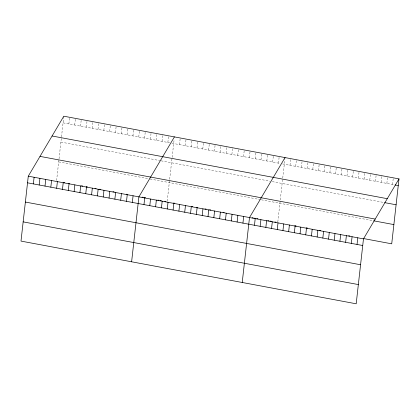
<?xml version="1.0" encoding="UTF-8"?>
<svg xmlns="http://www.w3.org/2000/svg" width="420" height="420" viewBox="0 0 420 420"><rect width="100%" height="100%" fill="white"/><g stroke="black" fill="none" stroke-linecap="round" stroke-linejoin="round"><path stroke-width="0.32" stroke-dasharray="2.1 1.58" d="M56.595 180.532L58.963 159.422M59.031 158.802L63.809 116.204M68.885 123.942L69.631 117.296M74.708 125.034L75.453 118.382M80.53 126.121L81.275 119.469M86.352 127.208L87.098 120.561M92.174 128.299L92.92 121.648M97.996 129.386L98.742 122.74M103.819 130.478L104.564 123.827M109.636 131.565L110.386 124.913M115.458 132.652L116.204 126.005M121.28 133.744L122.026 127.092M127.103 134.831L127.848 128.184M132.925 135.922L133.67 129.271M138.747 137.009L139.493 130.358M144.569 138.101L145.315 131.45M150.392 139.188L151.137 132.536M156.214 140.275L156.959 133.628M162.036 141.367L162.781 134.715M167.853 142.453L168.599 135.807M167.207 201.222L172.058 157.967M172.127 157.369L174.085 139.918M179.498 144.632L180.243 137.981M185.32 145.719L186.065 139.072M191.142 146.811L191.888 140.159M196.964 147.898L197.71 141.251M202.787 148.99L203.532 142.338M208.609 150.077L209.354 143.425M214.431 151.163L215.177 144.517M220.253 152.255L220.999 145.603M226.07 153.342L226.816 146.696M231.893 154.434L232.638 147.782M237.715 155.521L238.46 148.869M243.537 156.613L244.283 149.961M249.359 157.7L250.105 151.048M255.181 158.786L255.927 152.14M261.004 159.878L261.749 153.227M266.826 160.965L267.572 154.319M272.648 162.057L273.394 155.405M278.465 163.144L279.216 156.492M277.82 221.912L284.97 158.188M289.989 165.296L290.735 158.65M295.685 166.362L296.431 159.716M301.387 167.428L302.132 160.781M307.083 168.494L307.829 161.847M312.779 169.565L313.525 162.913M318.481 170.63L319.226 163.978M324.177 171.696L324.923 165.044M329.873 172.762L330.619 166.11M335.575 173.828L336.32 167.176M341.271 174.893L342.017 168.242M346.973 175.959L347.718 169.307M352.669 177.025L353.414 170.373M358.365 178.091L359.111 171.439M364.067 179.156L364.812 172.505M369.763 180.222L370.508 173.57M375.459 181.288L376.205 174.636M381.161 182.353L381.906 175.702M386.857 183.419L387.602 176.768M392.558 184.485L393.304 177.833M63.063 122.855L169.601 142.779M171.932 143.215L280.214 163.469M282.544 163.905L394.454 184.837M60.905 142.086L159.878 160.597M161.038 160.813L269.908 181.178M272.233 181.613L384.069 202.529M58.684 161.9L149.504 178.889M150.087 178.999L260.699 199.684M261.282 199.794L372.981 220.689"/><path stroke-width="0.63" d="M28.282 176.174L21 241.101L356.192 303.796L363.473 238.87L399 178.899L63.809 116.204L28.282 176.174L363.473 238.87M33.358 183.913L34.104 177.261M39.181 185L39.926 178.353M45.003 186.091L45.748 179.44M50.825 187.178L51.571 180.527M56.648 188.265L57.393 181.619M62.47 189.357L63.215 182.705M68.287 190.444L69.038 183.797M74.109 191.536L74.855 184.884M79.931 192.623L80.677 185.971M85.754 193.715L86.499 187.063M91.576 194.801L92.321 188.15M97.398 195.888L98.144 189.242M103.22 196.98L103.966 190.328M109.043 198.067L109.788 191.42M114.865 199.159L115.61 192.507M120.687 200.246L121.433 193.594M126.504 201.332L127.249 194.686M132.326 202.424L133.072 195.773M131.612 261.791L138.894 196.865L174.421 136.894M143.971 204.603L144.716 197.951M149.793 205.69L150.538 199.038M155.615 206.782L156.361 200.13M161.438 207.869L162.183 201.217M167.26 208.955L168.005 202.309M173.082 210.047L173.828 203.396M178.899 211.134L179.65 204.482M184.721 212.226L185.467 205.574M190.543 213.313L191.289 206.661M196.366 214.4L197.111 207.753M202.188 215.492L202.934 208.84M208.01 216.578L208.756 209.932M213.833 217.67L214.578 211.019M219.655 218.757L220.4 212.105M225.477 219.844L226.222 213.197M231.299 220.936L232.045 214.284M237.116 222.023L237.867 215.376M242.939 223.115L243.684 216.463M242.225 282.481L249.506 217.549L285.033 157.584M254.462 225.267L255.208 218.615M260.159 226.333L260.904 219.681M265.855 227.399L266.6 220.747M271.556 228.464L272.302 221.812M277.252 229.53L277.998 222.878M282.954 230.596L283.7 223.944M288.65 231.662L289.396 225.01M294.346 232.727L295.092 226.081M300.048 233.793L300.794 227.147M305.744 234.859L306.49 228.212M311.441 235.924L312.191 229.278M317.142 236.99L317.887 230.344M322.838 238.056L323.584 231.41M328.54 239.122L329.285 232.475M334.236 240.188L334.981 233.541M339.932 241.253L340.678 234.607M345.634 242.319L346.379 235.672M351.33 243.385L352.076 236.738M357.026 244.451L357.777 237.804M399 178.899L391.718 243.826L363.227 238.497M395.089 184.958L398.255 185.551M52.085 135.996L387.277 198.686M384.699 202.65L396.097 204.782M40.005 156.382L375.197 219.077M373.616 220.804L393.876 224.595M63.515 182.438L64.68 182.658M68.171 183.309L69.337 183.53M81.559 185.813L82.724 186.034M86.216 186.685L87.381 186.905M94.952 188.317L96.117 188.538M99.608 189.189L100.774 189.409M112.996 191.693L114.161 191.914M126.389 194.197L127.554 194.418M142.107 197.138L143.273 197.358M144.433 197.573L145.598 197.794M157.826 200.078L158.991 200.298M160.156 200.513L161.317 200.734M164.813 201.385L165.974 201.605M173.544 203.018L174.709 203.238M191.594 206.393L192.754 206.614M196.25 207.265L197.41 207.485M204.981 208.898L206.147 209.118M209.638 209.769L210.803 209.99M223.031 212.273L224.191 212.494M252.137 217.718L253.302 217.938M254.468 218.153L255.628 218.374M256.793 218.589L257.959 218.809M267.855 220.658L269.02 220.878M270.186 221.093L271.346 221.314M274.843 221.965L276.008 222.185M294.845 225.708L296.116 225.944M306.243 227.84L307.508 228.076M319.541 230.328L320.806 230.564M348.663 235.772L349.928 236.009M27.536 182.821L362.728 245.516M25.379 202.057L360.57 264.752M23.158 221.87L358.349 284.566"/></g></svg>
